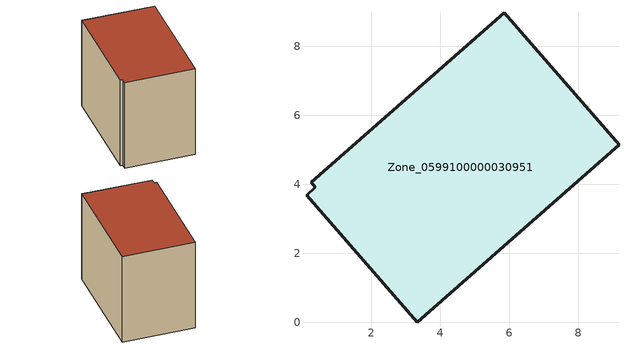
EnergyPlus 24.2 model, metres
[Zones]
Zone_0599100000030951
 floor ground (C_G): 0.12,3.69 0.37,3.92 0.26,4.06 5.85,8.98 9.18,5.15 3.33,0 z0
 wall outside (C_F): 9.18,5.15 5.85,8.98 0.26,4.06 0.37,3.92 0.12,3.69 3.33,0 9.18,5.15 z0:6.76
 roof outside (C_R): 0.37,3.92 0.12,3.69 3.33,0 9.18,5.15 5.85,8.98 0.26,4.06 z6.76
[BUILDING]
Pand.0599100000030951: North Axis=0; Terrain=City; Loads Convergence Tolerance Value=0.04; Temperature Convergence Tolerance Value=0.4; Solar Distribution=FullExterior; Maximum Number of Warmup Days=25; Minimum Number of Warmup Days=1
[Site:Location]
Rotterdam.The.Hague.AP_ZH_NLD Design_Conditions: Latitude=51.96; Longitude=4.45; Time Zone=1; Elevation=-4.5
[SITE:GROUNDTEMPERATURE:BUILDINGSURFACE]
18, 18, 18, 18, 18, 18, 18, 18, 18, 18, 18, 18
[MATERIAL] Thermal Absorptance=0.9; Solar Absorptance=0.7; Visible Absorptance=0.7
Name | Roughness | Thickness | Conductivity | Density | Specific Heat
G.TI.1946 | MediumSmooth | 0.15 | 1 | 540 | 1210
F.TI.1946 | Rough | 0.3 | 0.857143 | 1920 | 840
R.TI.1946 | MediumRough | 0.2 | 0.1 | 1500 | 1000
[CONSTRUCTION]
C_G: G.TI.1946
C_F: F.TI.1946
C_R: R.TI.1946
[ZONE]
Zone_0599100000030951: Type=1; Multiplier=1; Ceiling Height=Autocalculate; Volume=Autocalculate; Floor Area=autocalculate; Part of Total Floor Area=Yes
[ZONEINFILTRATION:DESIGNFLOWRATE]
Infil_Zone_0599100000030951: Zone or ZoneList or Space or SpaceList=Zone_0599100000030951; Schedule=AlwaysOn; Design Flow Rate Calculation Method=Flow/Area; Flow Rate per Floor Area=0.003; Constant Term Coefficient=1; Temperature Term Coefficient=0; Velocity Term Coefficient=0; Velocity Squared Term Coefficient=0
[HVACTEMPLATE:ZONE:IDEALLOADSAIRSYSTEM]
Zone_0599100000030951: Maximum Heating Supply Air Temperature=50; Minimum Cooling Supply Air Temperature=13; Maximum Heating Supply Air Humidity Ratio=0.0156; Minimum Cooling Supply Air Humidity Ratio=0.0077; Heating Limit=NoLimit; Cooling Limit=NoLimit; Dehumidification Control Type=ConstantSensibleHeatRatio; Cooling Sensible Heat Ratio=0.7; Dehumidification Setpoint=60; Humidification Control Type=None; Humidification Setpoint=30; Outdoor Air Method=None; Outdoor Air Flow Rate per Person=0.00944; Outdoor Air Flow Rate per Zone Floor Area=0; Outdoor Air Flow Rate per Zone=0; Demand Controlled Ventilation Type=None; Outdoor Air Economizer Type=NoEconomizer; Heat Recovery Type=None; Sensible Heat Recovery Effectiveness=0.7; Latent Heat Recovery Effectiveness=0.65
[ZONECONTROL:THERMOSTAT]
ThermostatControl_Zone_0599100000030951: Zone or ZoneList=Zone_0599100000030951; Control Type Schedule=DualSetpointControlType; Control 1=Thermostat_Zone_0599100000030951; Temperature Difference Between Cutout And Setpoint=0
[THERMOSTATSETPOINT:DUALSETPOINT]
Thermostat_Zone_0599100000030951: Heating Setpoint Temperature Schedule=HeatingSetpoint_Zone_0599100000030951; Cooling Setpoint Temperature Schedule=CoolingSetpoint_Zone_0599100000030951
[SCHEDULE:COMPACT]
HeatingSetpoint_Zone_0599100000030951: Through: 12/31, For: AllDays, Until: 24:00, 21
CoolingSetpoint_Zone_0599100000030951: Through: 12/31, For: AllDays, Until: 24:00, 24
DualSetpointControlType: Through: 12/31, For: AllDays, Until: 24:00, 4
AlwaysOn: Through: 12/31, For: AllDays, Until: 24:00, 1
